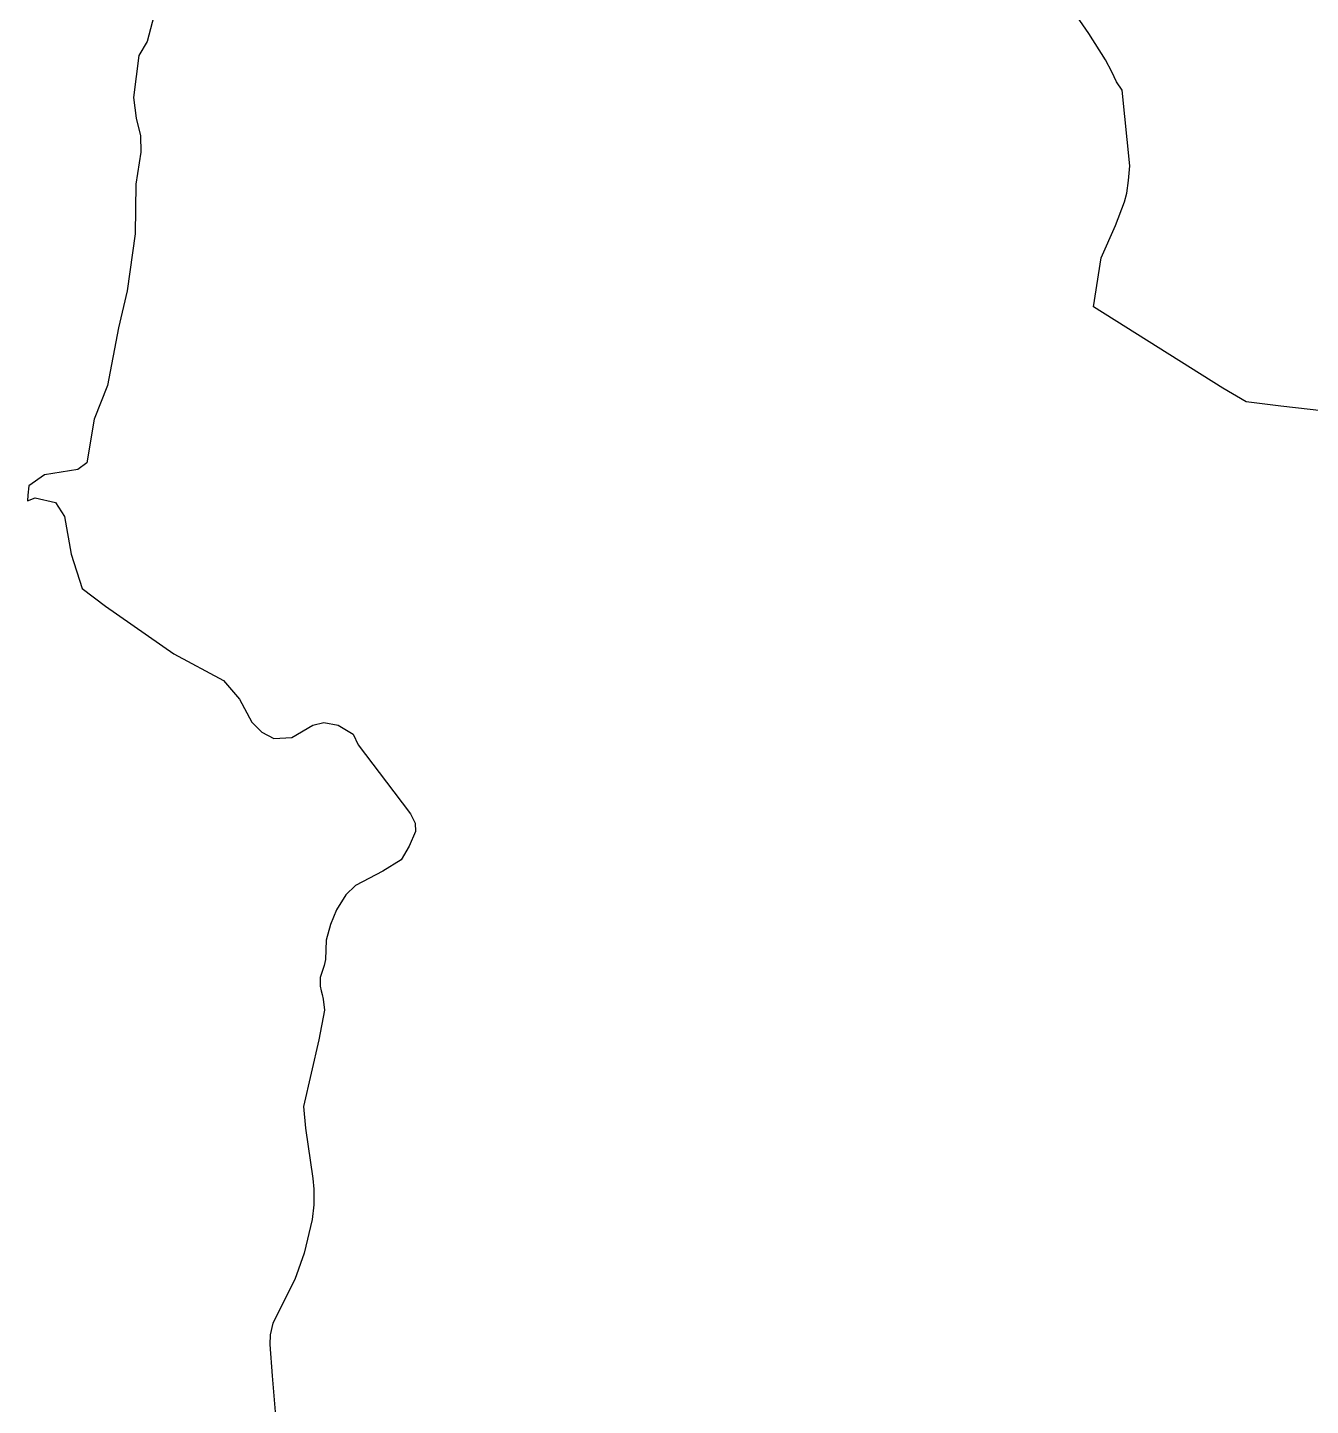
# Model space of a CAD drawing. Extents: x 1206804 to 1210977, y 6152742 to 6157901.
# Drawn here: x 1207107 to 1208021, y 6155939 to 6156920 of the extents above; entities that cross this region are included whole.
import ezdxf

# ---------------------------------------------------------------- set-up
doc = ezdxf.new("R2010")
doc.units = 0
doc.linetypes.add('CONTINU', pattern=[0])
doc.layers.add('1SECTION', color=7, linetype='CONTINU')

msp = doc.modelspace()

# ---------------------------------------------------------------- linework, layer by layer
at = {"layer": '1SECTION'}
for points in [[(1207197.15, 6156928.25), (1207192.41, 6156910.04), (1207186.56, 6156900.13), (1207182.67, 6156870.36), (1207184.6, 6156855.61), (1207187.77, 6156843.04), (1207187.98, 6156831.3), (1207184.46, 6156808.64), (1207183.91, 6156773.19), (1207178.23, 6156732.74), (1207171.91, 6156706.23), (1207164.17, 6156665.34), (1207154.71, 6156641.34), (1207149.41, 6156610.3), (1207143.03, 6156605.48), (1207119.37, 6156601.67), (1207108.21, 6156593.76), (1207107.46, 6156587.14), (1207107.24, 6156583.24), (1207112.75, 6156585.25), (1207127.25, 6156581.89), (1207133.59, 6156571.9), (1207138.33, 6156545.09), (1207146.05, 6156520.63), (1207162.73, 6156508.23), (1207211.41, 6156474.19), (1207246.67, 6156455.32), (1207258.19, 6156441.95), (1207267, 6156425.65), (1207273.99, 6156418.45), (1207282.69, 6156414.06), (1207295.39, 6156414.69), (1207310.31, 6156423.51), (1207318.16, 6156425.3), (1207328.34, 6156423.44), (1207339.12, 6156417.03), (1207342.78, 6156409.38), (1207368, 6156375.99), (1207379.91, 6156360.3), (1207383.16, 6156353.73), (1207383.54, 6156347.85), (1207378.99, 6156337.34), (1207373.19, 6156327.59), (1207360.26, 6156319.46), (1207340.72, 6156309.36), (1207333.84, 6156302.74), (1207327.34, 6156292.05), (1207322.86, 6156281.52), (1207319.83, 6156270.28), (1207319.46, 6156256.59), (1207318.58, 6156252.39), (1207315.63, 6156243.79), (1207315.72, 6156237.61), (1207316.22, 6156234.28), (1207317.11, 6156231.78), (1207317.77, 6156228.49), (1207318.6, 6156220.46), (1207314.66, 6156199.5), (1207303.73, 6156151.95), (1207305.21, 6156136.57), (1207310.39, 6156100.77), (1207311.22, 6156093.06), (1207311.19, 6156081.88), (1207310.03, 6156071.59), (1207304.23, 6156047.57), (1207297.46, 6156028.81), (1207281.92, 6155997.71), (1207280.03, 6155989.31), (1207279.78, 6155982.5), (1207281.49, 6155960.14), (1207283.57, 6155934.56)], [(1208068.44, 6156642.61), (1207999.62, 6156650.53), (1207975.07, 6156653.73), (1207958.46, 6156663.44), (1207866.33, 6156721.23), (1207871.88, 6156756.26), (1207881.96, 6156779.21), (1207888.3, 6156796.06), (1207890.07, 6156802.11), (1207891.32, 6156811.2), (1207892.3, 6156821.59), (1207886.65, 6156875.57), (1207882.79, 6156881.46), (1207879.47, 6156888.52), (1207874.89, 6156897.15), (1207862.95, 6156915.82), (1207852.35, 6156931.33)]]:
    msp.add_lwpolyline(points, dxfattribs=at)

doc.saveas('drawing.dxf')
